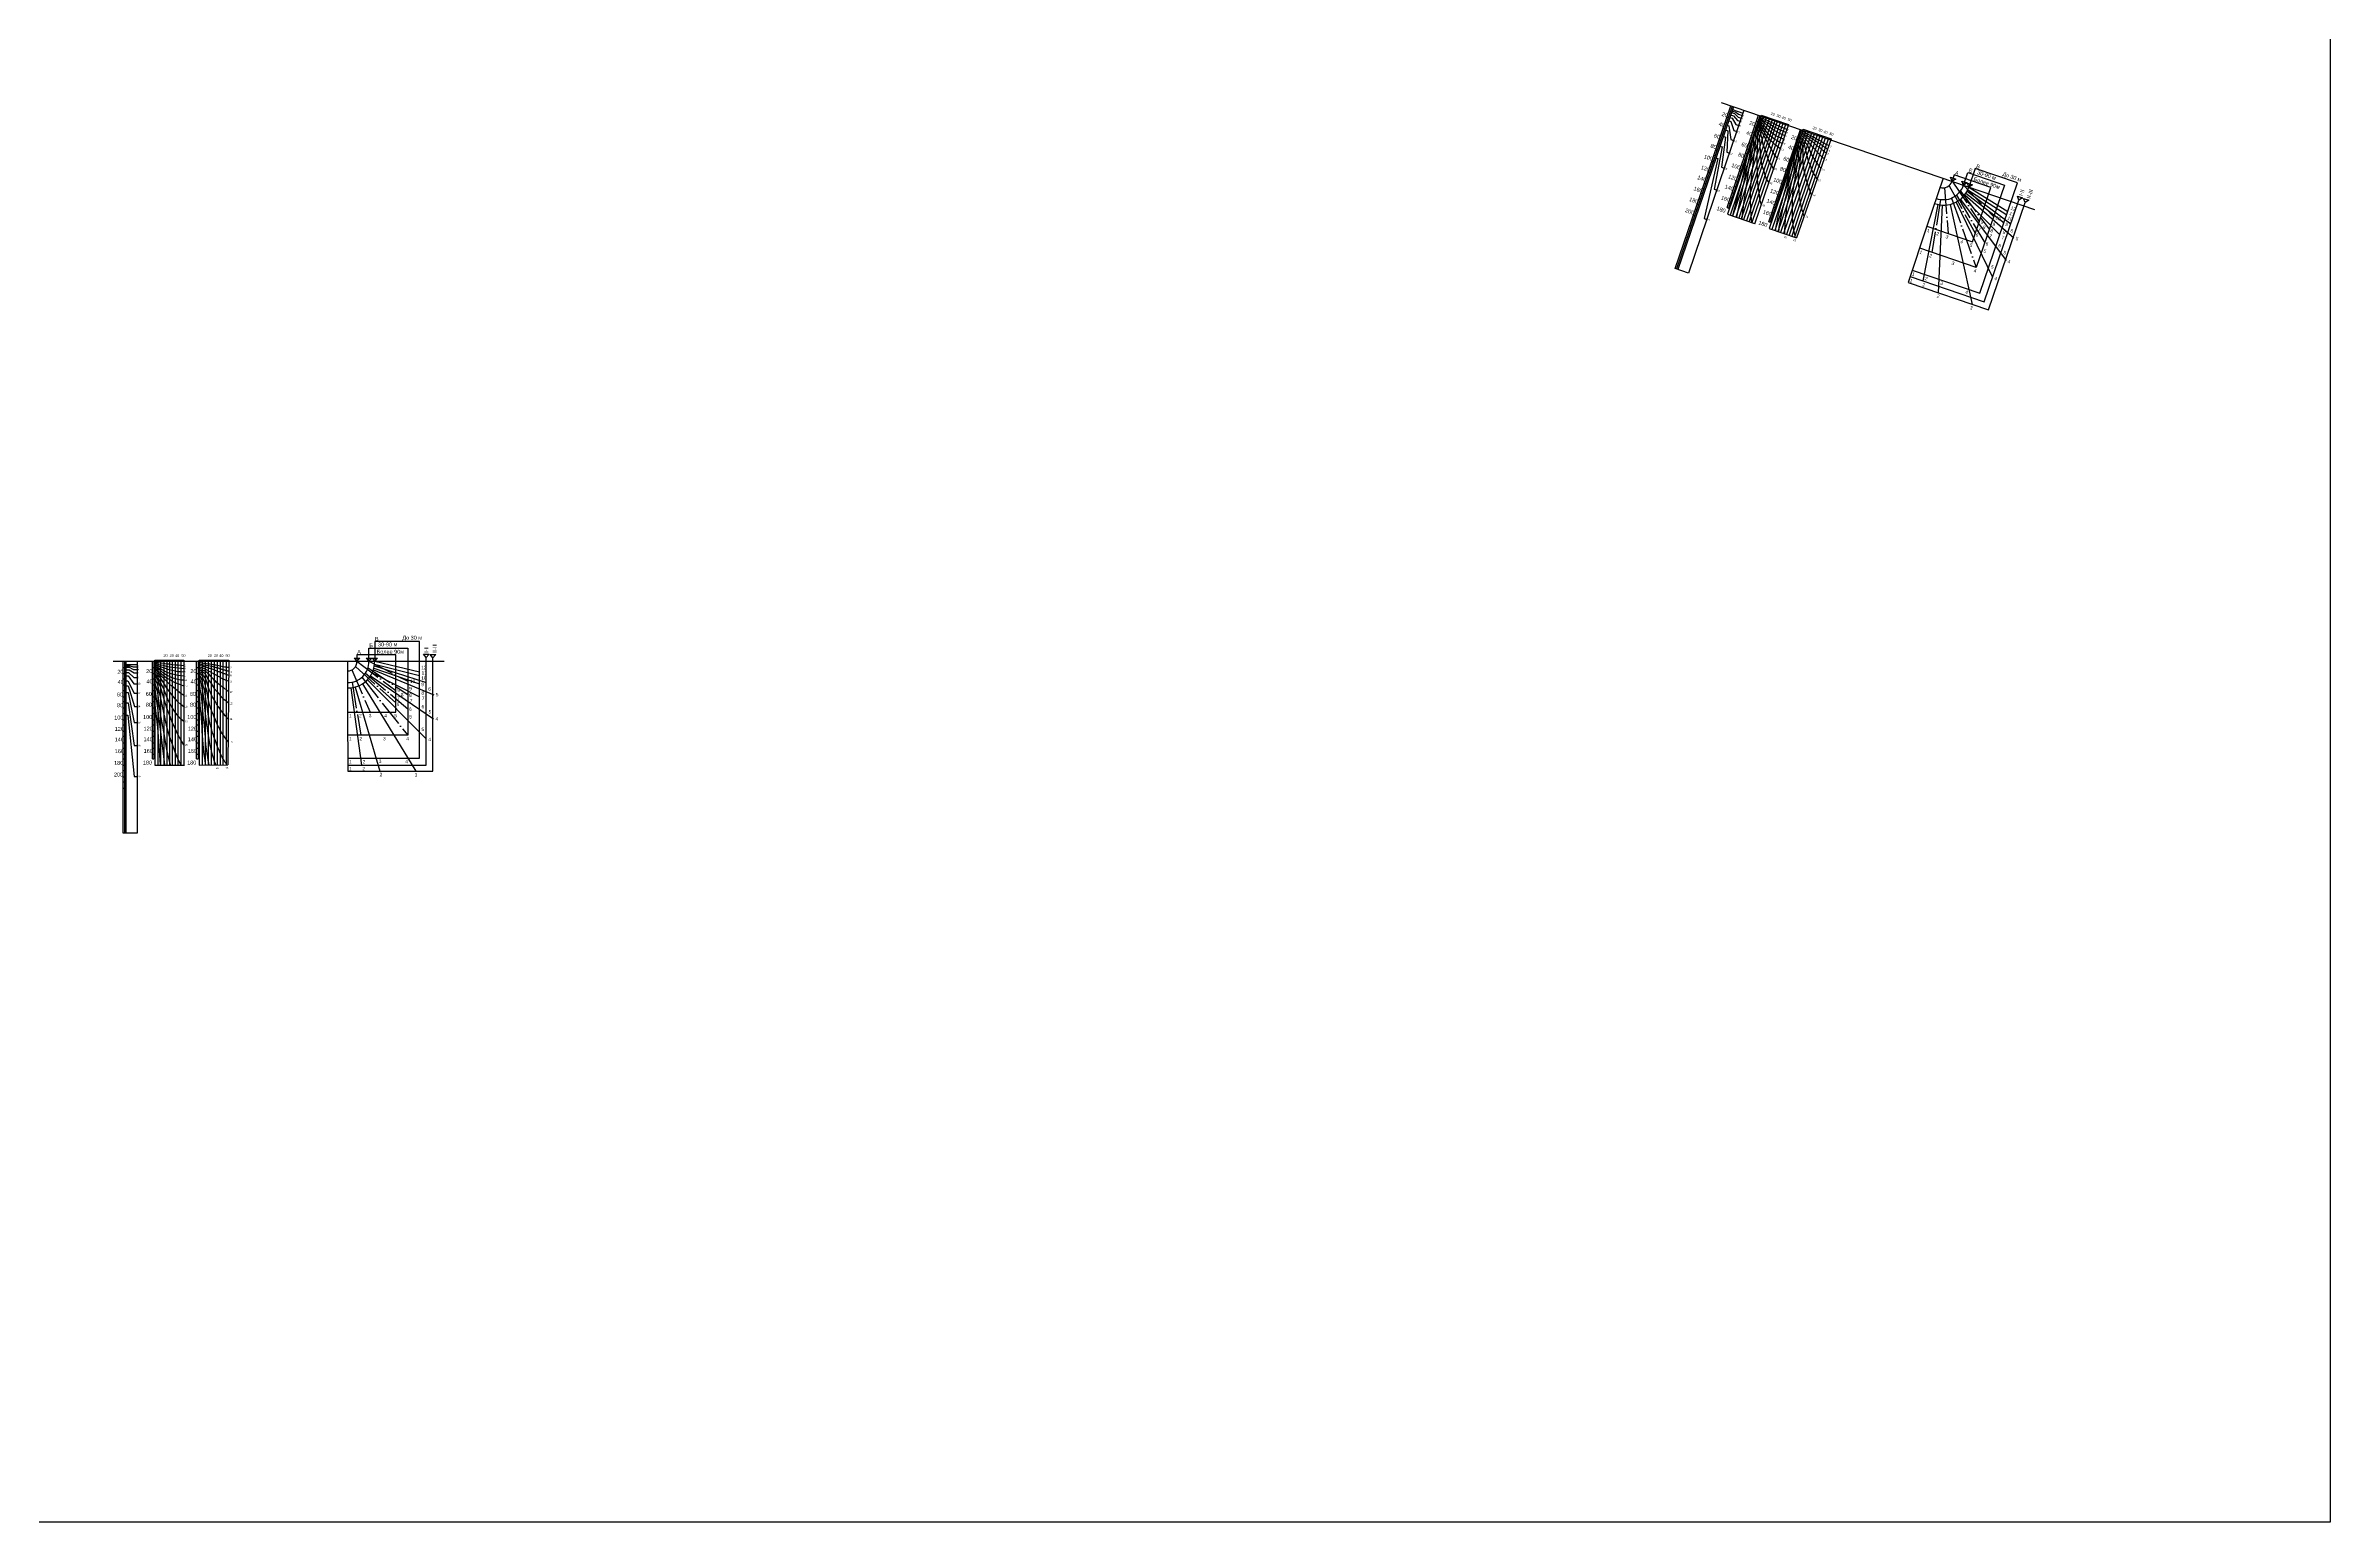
# Model space of a CAD drawing. Header units: millimetres. Extents: x 3866 to 35600, y -8896 to 9491.
# Drawn here: x 12171 to 14267, y 2100 to 3456 of the extents above; entities that cross this region are included whole.
import ezdxf

# ---------------------------------------------------------------- set-up
doc = ezdxf.new("R2010")
doc.units = ezdxf.units.MM
doc.linetypes.add('ACAD_ISO04W100', pattern=[30, 24, -3, 0, -3])
doc.layers.add('шум1', color=243, linetype='Continuous')
doc.styles.get("Standard").update_dxf_attribs({"font": 'arial.ttf'})

msp = doc.modelspace()

# ---------------------------------------------------------------- linework, layer by layer
for points in [[(13718.112, 3399.938), (13667.153, 3250.579), (13665.961, 3250.986), (13716.92, 3400.344)], [(13719.342, 3399.518), (13668.354, 3250.075)], [(13708.196, 3403.321), (13995.772, 3305.204)], [(13718.417, 3396.808), (13728.141, 3393.49)], [(13729.065, 3396.201), (13678.078, 3246.758), (13665.932, 3250.902)], [(13709.978, 3379.998), (13711.17, 3379.591)], [(13711.731, 3385.135), (13712.923, 3384.728)], [(13712.053, 3378.154), (13714.155, 3377.436), (13713.478, 3357.727), (13715.682, 3356.975)], [(13713.332, 3389.83), (13714.525, 3389.423)], [(13713.53, 3382.485), (13715.264, 3381.893), (13717.156, 3369.268), (13719.593, 3368.437)], [(13713.559, 3306.906), (13742.465, 3391.629)], [(13744.616, 3390.895), (13713.874, 3300.792)], [(13743.658, 3391.222), (13714.751, 3306.499)], [(13714.991, 3386.765), (13717.151, 3386.028), (13719.667, 3377.611), (13722.404, 3376.677)], [(13715.121, 3395.073), (13716.314, 3394.667)], [(13715.993, 3389.704), (13718.271, 3388.927), (13721.516, 3383.073), (13724.266, 3382.134)], [(13747.089, 3390.051), (13716.347, 3299.948)], [(13716.787, 3392.03), (13719.548, 3391.088), (13723.15, 3386.96), (13725.624, 3386.115)], [(13717.57, 3394.325), (13717.57, 3394.325), (13720.407, 3393.357), (13723.662, 3390.044), (13726.62, 3389.034)], [(13718.041, 3395.707), (13721.552, 3394.535), (13724.087, 3392.645), (13727.46, 3391.495)], [(13749.426, 3389.254), (13718.683, 3299.151)], [(13752.269, 3388.284), (13721.527, 3298.181)], [(13755.068, 3387.329), (13724.326, 3297.226)], [(13757.27, 3386.578), (13726.528, 3296.474)], [(13759.496, 3385.818), (13728.753, 3295.715)], [(13762.184, 3384.901), (13731.442, 3294.798)], [(13764.61, 3384.073), (13733.868, 3293.97)], [(13736.356, 3293.208), (13735.759, 3299.514), (13735.286, 3306.064), (13735.127, 3314.397), (13735.051, 3321.455), (13735.676, 3330.491), (13737.123, 3343.893), (13738.896, 3358.393), (13740.157, 3369.735), (13739.645, 3376.325)], [(13767.072, 3383.233), (13736.33, 3293.13)], [(13737.276, 3376.419), (13738.468, 3376.013)], [(13744.616, 3390.895), (13744.935, 3391.83), (13769.961, 3383.292), (13738.65, 3291.521)], [(13738.878, 3381.114), (13740.07, 3380.707)], [(13744.922, 3309.902), (13743.746, 3314.866), (13742.954, 3320.602), (13742.236, 3326.434), (13741.439, 3332.896), (13741.397, 3340.057), (13741.2, 3346.683), (13741.344, 3356.264), (13741.836, 3367.008), (13741.605, 3373.979), (13740.577, 3379.057)], [(13740.667, 3386.358), (13741.859, 3385.951)], [(13751.804, 3330.075), (13749.833, 3332.898), (13748.498, 3336.506), (13747.237, 3340.812), (13745.866, 3345.098), (13744.956, 3350.453), (13744.368, 3357.292), (13744.073, 3365.011), (13743.196, 3371.451), (13742.48, 3376.704), (13741.189, 3380.85)], [(13756.173, 3342.879), (13754.302, 3345.747), (13752.301, 3348.814), (13751.057, 3352.442), (13749.679, 3356.46), (13748.195, 3360.79), (13746.811, 3364.826), (13745.918, 3370.041), (13744.641, 3374.908), (13743.341, 3378.835), (13741.825, 3382.714)], [(13759.495, 3352.615), (13757.404, 3355.144), (13755.642, 3358.145), (13753.964, 3361.005), (13752.187, 3363.757), (13750.428, 3367.197), (13748.913, 3370.162), (13747.04, 3373.825), (13745.233, 3377.362), (13744.033, 3380.448), (13742.311, 3384.139)], [(13762.291, 3360.812), (13760.116, 3362.647), (13757.831, 3364.5), (13755.907, 3366.297), (13753.774, 3368.289), (13751.738, 3370.749), (13749.764, 3372.89), (13747.645, 3376.201), (13746.13, 3378.998), (13744.394, 3382.203), (13742.64, 3385.102)], [(13764.004, 3365.832), (13761.475, 3366.912), (13759.241, 3368.4), (13757.065, 3369.686), (13754.794, 3371.386), (13752.601, 3373.284), (13750.6, 3375.508), (13748.518, 3378.097), (13746.62, 3381.155), (13744.745, 3383.482), (13742.981, 3386.103)], [(13765.276, 3369.559), (13762.583, 3370.797), (13760.192, 3371.895), (13758.091, 3373.216), (13755.834, 3374.658), (13753.448, 3376.35), (13751.49, 3378.008), (13749.304, 3380.396), (13747.187, 3382.707), (13745.266, 3384.804), (13743.3, 3387.037)], [(13766.423, 3372.921), (13763.783, 3374.051), (13761.298, 3375.114), (13759.184, 3376.45), (13756.938, 3377.703), (13754.576, 3379.243), (13752.488, 3380.851), (13750.134, 3382.663), (13747.86, 3384.415), (13745.65, 3386.111), (13743.537, 3387.732)], [(13767.416, 3375.832), (13764.743, 3377.058), (13762.12, 3378.238), (13760.111, 3379.294), (13757.821, 3380.446), (13755.305, 3381.711), (13753.276, 3383.055), (13750.86, 3384.677), (13748.306, 3385.976), (13746.213, 3387.295), (13743.967, 3388.992)], [(13768.314, 3378.464), (13765.745, 3379.652), (13763.349, 3380.76), (13761.011, 3381.683), (13758.676, 3382.809), (13756.133, 3384.035), (13753.992, 3385.067), (13751.524, 3386.257), (13749.047, 3387.517), (13746.54, 3388.792), (13744.174, 3389.599)], [(13749.426, 3389.254), (13749.745, 3390.189)], [(13751.944, 3293.809), (13780.851, 3378.532)], [(13783.001, 3377.798), (13752.259, 3287.695)], [(13782.043, 3378.125), (13753.137, 3293.402)], [(13785.519, 3376.939), (13754.777, 3286.836)], [(13755.068, 3387.329), (13755.387, 3388.264)], [(13788.143, 3376.044), (13757.401, 3285.941)], [(13759.496, 3385.818), (13759.815, 3386.754)], [(13764.61, 3384.073), (13764.929, 3385.009)], [(13783.001, 3377.798), (13783.321, 3378.734), (13809.141, 3369.924), (13777.312, 3279.213)], [(13701.413, 3354.894), (13702.605, 3354.487)], [(13706.996, 3363.333), (13708.966, 3362.661), (13701.625, 3323.803), (13704.079, 3322.966)], [(13703.105, 3359.853), (13704.297, 3359.446)], [(13705.049, 3365.552), (13706.241, 3365.145)], [(13706.391, 3369.484), (13707.583, 3369.078)], [(13708.247, 3374.926), (13709.44, 3374.519)], [(13710.062, 3372.32), (13712.072, 3371.634), (13708.336, 3343.928), (13710.929, 3343.044)], [(13718.817, 3299.542), (13727.43, 3332.432), (13732.509, 3355.411)], [(13722.508, 3297.968), (13724.087, 3305.685), (13729.343, 3330.394), (13733.151, 3349.202), (13737.086, 3368.826)], [(13727.499, 3296.244), (13727.704, 3299.923), (13728.946, 3310.768), (13731.399, 3327.117), (13733.815, 3343.5), (13737.703, 3362.542), (13738.434, 3372.776)], [(13730.595, 3356.836), (13731.787, 3356.43)], [(13731.936, 3360.769), (13733.129, 3360.362)], [(13733.793, 3366.21), (13734.985, 3365.803)], [(13735.523, 3371.282), (13736.716, 3370.876)], [(13790.919, 3375.097), (13760.177, 3284.994)], [(13793.453, 3374.232), (13762.711, 3284.129)], [(13796.167, 3373.306), (13765.425, 3283.203)], [(13798.764, 3372.42), (13768.022, 3282.317)], [(13801.299, 3371.555), (13770.557, 3281.452)], [(13803.7, 3370.736), (13772.958, 3280.633)], [(13773.909, 3358.186), (13775.101, 3357.779)], [(13806.343, 3369.834), (13775.601, 3279.731)], [(13775.661, 3363.323), (13776.854, 3362.916)], [(13777.263, 3368.018), (13778.456, 3367.611)], [(13779.052, 3373.261), (13780.245, 3372.854)], [(13784.38, 3365.016), (13785.506, 3359.23), (13786.897, 3355.016), (13788.093, 3349.643), (13789.709, 3345.88), (13791.138, 3341.773), (13792.719, 3338.55), (13794.634, 3335.514), (13796.122, 3332.821)], [(13703.335, 3352.602), (13705.119, 3351.993), (13692.452, 3296.849), (13694.885, 3296.019)], [(13694.741, 3335.34), (13695.934, 3334.934)], [(13696.189, 3339.584), (13697.381, 3339.177)], [(13698.103, 3345.193), (13699.295, 3344.786)], [(13699.584, 3349.535), (13700.777, 3349.128)], [(13723.648, 3336.477), (13724.841, 3336.071)], [(13725.13, 3340.819), (13726.322, 3340.412)], [(13726.958, 3346.178), (13728.151, 3345.772)], [(13728.65, 3351.137), (13729.843, 3350.731)], [(13767.036, 3338.041), (13768.228, 3337.634)], [(13768.98, 3343.74), (13770.172, 3343.333)], [(13770.322, 3347.672), (13771.514, 3347.265)], [(13772.178, 3353.114), (13773.371, 3352.707)], [(13883.534, 3249.467), (13945.673, 3228.266), (13980.238, 3329.574), (13941.322, 3342.851), (13935.494, 3325.77)], [(13930.514, 3327.469), (13934.458, 3339.03), (13968.064, 3327.564), (13942.238, 3251.869), (13890.389, 3269.559)], [(13911.822, 3333.846), (13896.778, 3289.753), (13938.678, 3275.457), (13955.689, 3325.316), (13922.019, 3336.804), (13920.052, 3331.039)], [(13920.052, 3331.039), (13918.714, 3334.69), (13923.518, 3333.051), (13920.052, 3331.039)], [(13688.014, 3315.622), (13689.206, 3315.215)], [(13689.415, 3319.73), (13690.608, 3319.324)], [(13691.17, 3324.872), (13692.362, 3324.465)], [(13692.706, 3329.374), (13693.898, 3328.967)], [(13716.715, 3316.156), (13717.907, 3315.749)], [(13718.251, 3320.658), (13719.443, 3320.251)], [(13720.287, 3326.625), (13721.479, 3326.218)], [(13721.735, 3330.868), (13722.927, 3330.461)], [(13758.672, 3313.528), (13759.864, 3313.121)], [(13760.12, 3317.772), (13761.312, 3317.365)], [(13762.034, 3323.381), (13763.226, 3322.974)], [(13763.515, 3327.722), (13764.707, 3327.316)], [(13765.344, 3333.082), (13766.536, 3332.675)], [(13881.499, 3243.503), (13949.432, 3220.326), (13981.332, 3313.82)], [(13927.668, 3314.46), (13969.671, 3258.388)], [(13930.514, 3327.469), (13929.176, 3331.12), (13933.98, 3329.481), (13930.514, 3327.469)], [(13929.919, 3316.515), (13963.922, 3281.752)], [(13931.76, 3318.66), (13976.747, 3279.028)], [(13932.811, 3320.155), (13967.733, 3292.924)], [(13933.819, 3321.859), (13973.91, 3292.068)], [(13935.494, 3325.77), (13934.157, 3329.421), (13938.961, 3327.782), (13935.494, 3325.77)], [(13934.527, 3323.289), (13970.197, 3300.144)], [(13935.494, 3325.77), (13971.25, 3303.231)], [(13981.332, 3313.82), (13979.994, 3317.472), (13984.798, 3315.833), (13981.332, 3313.82)], [(13987.072, 3311.556), (13985.735, 3315.207), (13990.539, 3313.568), (13987.072, 3311.556)], [(13681.216, 3295.698), (13682.408, 3295.291)], [(13682.641, 3299.876), (13683.834, 3299.469)], [(13684.58, 3305.557), (13685.772, 3305.15)], [(13686.087, 3309.976), (13687.28, 3309.57)], [(13713.559, 3306.906), (13714.751, 3306.499)], [(13713.874, 3300.792), (13738.9, 3292.253)], [(13714.961, 3311.015), (13716.153, 3310.608)], [(13751.944, 3293.809), (13753.137, 3293.402)], [(13753.346, 3297.918), (13754.539, 3297.511)], [(13755.1, 3303.06), (13756.293, 3302.653)], [(13756.636, 3307.561), (13757.829, 3307.155)], [(13896.778, 3289.753), (13879.653, 3238.091), (13953.42, 3212.923), (13987.072, 3311.556)], [(13906.918, 3309.804), (13893.122, 3239.538)], [(13910.982, 3309.19), (13907.204, 3228.691)], [(13918.353, 3309.848), (13938.625, 3217.971)], [(13923.743, 3311.892), (13957.212, 3243.127)], [(13679.338, 3290.193), (13680.53, 3289.786)], [(13752.259, 3287.695), (13777.312, 3279.213)], [(13890.389, 3269.559), (13890.114, 3269.651)], [(12447.526, 2890.326), (12447.526, 2843.737), (12491.798, 2843.737), (12491.798, 2896.418), (12456.221, 2896.418), (12456.221, 2890.326)], [(12447.526, 2843.737), (12448, 2789.313), (12525.943, 2789.313), (12525.943, 2893.528)], [(12448, 2801.332), (12513.656, 2801.332), (12513.656, 2908.375), (12472.538, 2908.375), (12472.538, 2890.326)], [(12467.275, 2890.326), (12467.275, 2902.541), (12502.784, 2902.541), (12502.784, 2822.562), (12448, 2822.562)], [(12448, 2795.031), (12519.778, 2795.031), (12519.778, 2893.818)], [(12456.221, 2890.326), (12453.776, 2893.35), (12458.852, 2893.35), (12456.221, 2890.326)], [(12467.275, 2890.326), (12464.831, 2893.35), (12469.907, 2893.35), (12467.275, 2890.326)], [(12472.538, 2890.326), (12470.093, 2893.35), (12475.169, 2893.35), (12472.538, 2890.326)], [(12519.778, 2893.818), (12517.334, 2896.842), (12522.41, 2896.842), (12519.778, 2893.818)], [(12525.943, 2893.528), (12523.498, 2896.552), (12528.574, 2896.552), (12525.943, 2893.528)], [(12232.374, 2890.326), (12536.228, 2890.326)], [(12242.851, 2890.326), (12242.851, 2732.513), (12241.592, 2732.513), (12241.592, 2890.326)], [(12254.425, 2890.326), (12254.425, 2732.424), (12241.592, 2732.424)], [(12241.592, 2884.757), (12242.851, 2884.757)], [(12241.592, 2879.216), (12242.851, 2879.216)], [(12241.592, 2874.256), (12242.851, 2874.256)], [(12244.151, 2890.326), (12244.151, 2732.424)], [(12244.151, 2887.462), (12254.425, 2887.462)], [(12244.151, 2886.299), (12247.852, 2886.323), (12250.861, 2885.354), (12254.425, 2885.354)], [(12244.151, 2884.839), (12244.151, 2884.839), (12247.149, 2884.839), (12251.299, 2882.754), (12254.425, 2882.754)], [(12244.151, 2882.414), (12247.068, 2882.414), (12251.81, 2879.67), (12254.425, 2879.67)], [(12244.151, 2879.957), (12246.558, 2879.957), (12251.519, 2875.464), (12254.425, 2875.464)], [(12244.151, 2876.851), (12246.434, 2876.851), (12251.533, 2869.697), (12254.425, 2869.697)], [(12244.151, 2872.328), (12245.982, 2872.328), (12251.85, 2860.991), (12254.425, 2860.991)], [(12268.583, 2800.808), (12268.583, 2890.326)], [(12268.583, 2884.757), (12269.843, 2884.757)], [(12268.583, 2879.216), (12269.843, 2879.216)], [(12268.583, 2874.256), (12269.843, 2874.256)], [(12269.843, 2890.326), (12269.843, 2800.808)], [(12270.855, 2890.326), (12270.855, 2891.315), (12297.298, 2891.315), (12297.298, 2794.349)], [(12270.855, 2890.326), (12270.855, 2795.123)], [(12297.298, 2886.213), (12294.483, 2886.508), (12291.858, 2886.783), (12289.346, 2886.902), (12286.773, 2887.213), (12283.971, 2887.552), (12281.611, 2887.838), (12278.891, 2888.167), (12276.14, 2888.56), (12273.355, 2888.957), (12270.855, 2888.957)], [(12297.298, 2883.433), (12294.373, 2883.729), (12291.509, 2883.999), (12289.267, 2884.35), (12286.727, 2884.701), (12283.938, 2885.086), (12281.583, 2885.702), (12278.773, 2886.458), (12275.936, 2886.863), (12273.529, 2887.434), (12270.855, 2888.316)], [(12297.298, 2880.357), (12294.435, 2880.574), (12291.74, 2880.778), (12289.307, 2881.36), (12286.777, 2881.82), (12284.044, 2882.514), (12281.549, 2883.362), (12278.736, 2884.317), (12276.018, 2885.241), (12273.379, 2886.132), (12270.855, 2886.985)], [(12297.298, 2876.805), (12294.35, 2877.106), (12291.732, 2877.374), (12289.317, 2877.946), (12286.716, 2878.582), (12283.911, 2879.412), (12281.523, 2880.349), (12278.683, 2881.903), (12275.932, 2883.407), (12273.438, 2884.772), (12270.855, 2886.25)], [(12297.298, 2872.866), (12294.555, 2873.072), (12291.961, 2873.759), (12289.486, 2874.274), (12286.788, 2875.149), (12284.099, 2876.237), (12281.487, 2877.696), (12278.681, 2879.473), (12275.897, 2881.756), (12273.371, 2883.351), (12270.855, 2885.263)], [(12297.298, 2867.562), (12294.647, 2868.596), (12291.886, 2869.613), (12289.484, 2870.692), (12286.822, 2871.889), (12284.101, 2873.56), (12281.542, 2874.948), (12278.468, 2877.397), (12276.13, 2879.556), (12273.452, 2882.029), (12270.855, 2884.206)], [(12297.298, 2858.901), (12294.503, 2860.619), (12291.866, 2862.892), (12289.355, 2865.057), (12286.784, 2867.086), (12284.009, 2869.775), (12281.617, 2872.091), (12278.662, 2874.953), (12275.809, 2877.717), (12273.677, 2880.251), (12270.855, 2883.188)], [(12297.298, 2848.614), (12294.601, 2850.724), (12291.717, 2852.981), (12289.368, 2856.013), (12286.767, 2859.371), (12283.964, 2862.99), (12281.351, 2866.363), (12278.822, 2871.01), (12276.041, 2875.204), (12273.543, 2878.5), (12270.855, 2881.682)], [(12297.298, 2835.085), (12294.521, 2837.121), (12292.092, 2840.104), (12289.508, 2843.773), (12286.827, 2847.387), (12284.236, 2852.16), (12281.472, 2858.443), (12278.7, 2865.654), (12275.79, 2871.466), (12273.416, 2876.206), (12270.855, 2879.713)], [(12297.298, 2813.771), (12294.582, 2818.089), (12291.981, 2823.263), (12289.418, 2828.549), (12286.577, 2834.409), (12284.225, 2841.172), (12281.899, 2847.38), (12278.941, 2856.494), (12275.937, 2866.821), (12273.468, 2873.344), (12270.855, 2877.818)], [(12294.582, 2795.205), (12291.981, 2800.981), (12289.418, 2807.027), (12286.577, 2814.862), (12284.225, 2821.517), (12281.899, 2830.271), (12278.941, 2843.423), (12275.937, 2857.718), (12273.468, 2868.86), (12270.855, 2874.931)], [(12273.468, 2890.326), (12273.468, 2795.123)], [(12275.937, 2890.326), (12275.937, 2891.315)], [(12275.937, 2890.326), (12275.937, 2795.123)], [(12278.941, 2890.326), (12278.941, 2795.123)], [(12281.899, 2890.326), (12281.899, 2891.315)], [(12281.899, 2890.326), (12281.899, 2795.123)], [(12284.225, 2890.326), (12284.225, 2795.123)], [(12286.577, 2890.326), (12286.577, 2891.315)], [(12286.577, 2890.326), (12286.577, 2795.123)], [(12289.418, 2890.326), (12289.418, 2795.123)], [(12291.981, 2890.326), (12291.981, 2891.315)], [(12291.981, 2890.326), (12291.981, 2795.123)], [(12294.582, 2890.326), (12294.582, 2795.123)], [(12309.141, 2800.808), (12309.141, 2890.326)], [(12309.141, 2884.757), (12310.401, 2884.757)], [(12309.141, 2879.216), (12310.401, 2879.216)], [(12309.141, 2874.256), (12310.401, 2874.256)], [(12310.401, 2890.326), (12310.401, 2800.808)], [(12311.414, 2890.326), (12311.414, 2891.315), (12338.695, 2891.315), (12337.863, 2795.186)], [(12311.414, 2890.326), (12311.414, 2795.123)], [(12314.073, 2890.326), (12314.073, 2795.123)], [(12316.846, 2890.326), (12316.846, 2795.123)], [(12316.846, 2878.674), (12319.78, 2873.561), (12322.457, 2870.022), (12325.324, 2865.323), (12328.068, 2862.284), (12330.747, 2858.859), (12333.284, 2856.319), (12336.077, 2854.063), (12338.355, 2851.996)], [(12319.78, 2890.326), (12319.78, 2795.123)], [(12322.457, 2890.326), (12322.457, 2795.123)], [(12325.324, 2890.326), (12325.324, 2795.123)], [(12328.068, 2890.326), (12328.068, 2795.123)], [(12330.747, 2890.326), (12330.747, 2795.123)], [(12333.284, 2890.326), (12333.284, 2795.123)], [(12336.077, 2890.326), (12336.077, 2795.123)], [(12465.897, 2873.397), (12519.778, 2819.123)], [(12468.783, 2877.095), (12526.642, 2837.589)], [(12470.25, 2879.766), (12513.656, 2857.846)], [(12471.3, 2882.392), (12526.674, 2859.41)], [(12471.812, 2884.145), (12513.656, 2869.65)], [(12472.215, 2886.084), (12519.778, 2870.834)], [(12472.424, 2887.666), (12513.656, 2877.279)], [(12472.538, 2890.326), (12513.656, 2880.54)], [(12241.592, 2868.828), (12242.851, 2868.828)], [(12241.592, 2863.469), (12242.851, 2863.469)], [(12241.592, 2857.719), (12242.851, 2857.719)], [(12241.592, 2853.565), (12242.851, 2853.565)], [(12244.151, 2867.752), (12246.373, 2867.752), (12252.096, 2848.88), (12254.425, 2848.88)], [(12244.151, 2861.588), (12246.275, 2861.588), (12251.685, 2834.16), (12254.425, 2834.16)], [(12244.151, 2852.093), (12246.232, 2852.093), (12251.832, 2812.946), (12254.425, 2812.946)], [(12268.583, 2868.828), (12269.843, 2868.828)], [(12268.583, 2863.469), (12269.843, 2863.469)], [(12268.583, 2857.719), (12269.843, 2857.719)], [(12268.583, 2853.565), (12269.843, 2853.565)], [(12285.219, 2795.218), (12284.225, 2798.767), (12281.899, 2809.432), (12278.941, 2825.697), (12275.937, 2841.983), (12273.468, 2861.26), (12270.855, 2871.182)], [(12279.939, 2795.239), (12278.941, 2803.052), (12275.937, 2828.135), (12273.468, 2847.165), (12270.855, 2867.009)], [(12275.937, 2795.536), (12273.468, 2829.445), (12270.855, 2852.833)], [(12309.141, 2868.828), (12310.401, 2868.828)], [(12309.141, 2863.469), (12310.401, 2863.469)], [(12309.141, 2857.719), (12310.401, 2857.719)], [(12309.141, 2853.565), (12310.401, 2853.565)], [(12450.648, 2865.988), (12460.281, 2795.031)], [(12454.693, 2866.719), (12477.11, 2789.313)], [(12461.456, 2869.722), (12510.311, 2789.313)], [(12241.592, 2847.543), (12242.851, 2847.543)], [(12241.592, 2842.303), (12242.851, 2842.303)], [(12241.592, 2836.641), (12242.851, 2836.641)], [(12241.592, 2832.053), (12242.851, 2832.053)], [(12244.151, 2840.755), (12246.036, 2840.755), (12251.854, 2784.474), (12254.425, 2784.474)], [(12268.583, 2847.543), (12269.843, 2847.543)], [(12268.583, 2842.303), (12269.843, 2842.303)], [(12268.583, 2836.641), (12269.843, 2836.641)], [(12268.583, 2832.053), (12269.843, 2832.053)], [(12309.141, 2847.543), (12310.401, 2847.543)], [(12309.141, 2842.303), (12310.401, 2842.303)], [(12309.141, 2836.641), (12310.401, 2836.641)], [(12309.141, 2832.053), (12310.401, 2832.053)], [(12241.592, 2826.126), (12242.851, 2826.126)], [(12241.592, 2821.643), (12242.851, 2821.643)], [(12241.592, 2815.338), (12242.851, 2815.338)], [(12241.592, 2810.582), (12242.851, 2810.582)], [(12268.583, 2826.126), (12269.843, 2826.126)], [(12268.583, 2821.643), (12269.843, 2821.643)], [(12268.583, 2815.338), (12269.843, 2815.338)], [(12268.583, 2810.582), (12269.843, 2810.582)], [(12309.141, 2826.126), (12310.401, 2826.126)], [(12309.141, 2821.643), (12310.401, 2821.643)], [(12309.141, 2815.338), (12310.401, 2815.338)], [(12309.141, 2810.582), (12310.401, 2810.582)], [(12448, 2822.562), (12447.71, 2822.56)], [(12241.592, 2805.149), (12242.851, 2805.149)], [(12241.592, 2800.808), (12242.851, 2800.808)], [(12241.592, 2794.843), (12242.851, 2794.843)], [(12241.592, 2790.173), (12242.851, 2790.173)], [(12268.583, 2805.149), (12269.843, 2805.149)], [(12268.583, 2800.808), (12269.843, 2800.808)], [(12270.855, 2795.123), (12297.298, 2795.123)], [(12309.141, 2805.149), (12310.401, 2805.149)], [(12309.141, 2800.808), (12310.401, 2800.808)], [(12311.414, 2795.123), (12337.863, 2795.186)], [(12241.592, 2784.171), (12242.851, 2784.171)], [(12241.592, 2779.757), (12242.851, 2779.757)], [(12241.592, 2773.94), (12242.851, 2773.94)]]:
    msp.add_lwpolyline(points)
at = {"linetype": 'ACAD_ISO04W100'}
for points in [[(13909.602, 3314.312), (13901.507, 3265.766)], [(13913.06, 3325.054), (13916.481, 3283.031)], [(13917.286, 3326.886), (13941.398, 3283.429)], [(13919.671, 3315.639), (13942.238, 3251.869)], [(13920.052, 3331.039), (13945.075, 3294.205)], [(13924.103, 3318.251), (13950.019, 3274.673)], [(13927.765, 3322.055), (13954.242, 3287.052)], [(13930.514, 3327.469), (13958.194, 3298.635)], [(12451.537, 2882.405), (12468.344, 2843.737)], [(12454.944, 2885.503), (12491.798, 2852.16)], [(12456.221, 2890.326), (12491.798, 2863.546)], [(12460.834, 2875.629), (12502.784, 2822.562)], [(12464.185, 2879.531), (12502.784, 2846.657)], [(12466.422, 2884.315), (12502.784, 2859.736)], [(12467.275, 2890.326), (12502.784, 2871.975)], [(12451.733, 2871.122), (12459.747, 2822.562)]]:
    msp.add_lwpolyline(points, dxfattribs=at)
for centre, radius, start, end in [((13912.546, 3333.287), 24.148, 249.105997, 341.863207), ((13912.215, 3333.356), 19.222, 249.581121, 342.16579), ((13911.93, 3333.451), 8.473, 249.607787, 343.457025), ((12447.756, 2889.987), 8.473, 268.446733, 2.295971), ((12448.056, 2889.989), 19.222, 268.420067, 1.004736), ((12448.392, 2890.03), 24.148, 267.944943, 0.702152)]:
    msp.add_arc(centre, radius, start, end)
for points in [[(13782.675, 3376.842), (13785.094, 3375.694), (13787.554, 3374.318), (13790.199, 3372.986), (13792.654, 3371.89), (13795.151, 3370.329), (13797.617, 3369.059), (13799.982, 3367.694), (13802.186, 3366.298), (13804.67, 3364.93), (13807.024, 3363.892)], [(13776.016, 3280.947), (13774.832, 3286.124), (13774.101, 3291.837), (13773.687, 3298.921), (13773.525, 3306.943), (13773.748, 3316.478), (13775.245, 3329.156), (13778.476, 3347.711), (13779.871, 3360.388)], [(13784.232, 3298.934), (13783.303, 3302.305), (13781.938, 3306.952), (13780.924, 3311.837), (13780.11, 3317.746), (13779.602, 3324.755), (13779.148, 3332.305), (13779.856, 3342.67), (13781.389, 3356.249), (13781.338, 3364.687)], [(13779.871, 3360.388), (13779.363, 3367.136)], [(13781.338, 3364.687), (13779.769, 3368.325)], [(13782.015, 3366.672), (13780.054, 3369.158)], [(13784.38, 3365.016), (13782.531, 3368.182), (13780.431, 3370.265)], [(13785.143, 3367.25), (13783.046, 3369.693), (13780.932, 3371.732)], [(13781.404, 3373.116), (13783.685, 3371.567), (13785.892, 3369.448), (13788.166, 3367.026), (13790.186, 3364.656), (13792.365, 3362.162), (13794.501, 3359.927), (13796.529, 3357.572), (13798.523, 3355.561), (13800.738, 3353.404), (13802.813, 3351.889)], [(13781.844, 3374.405), (13784.175, 3373.001), (13786.566, 3371.423), (13789.003, 3369.481), (13791.251, 3367.777), (13793.678, 3366.011), (13795.855, 3363.896), (13798.145, 3362.309), (13800.226, 3360.554), (13802.508, 3358.592), (13804.621, 3357.043)], [(13791.094, 3318.492), (13789.935, 3321.743), (13788.458, 3326.061), (13787.063, 3329.829), (13785.847, 3334.561), (13784.675, 3339.625), (13783.711, 3345.679), (13783.373, 3352.979), (13783.218, 3361.61), (13782.015, 3366.672)], [(13782.207, 3375.47), (13784.565, 3374.144), (13787.037, 3372.801), (13789.673, 3371.445), (13792.028, 3370.055), (13794.483, 3368.37), (13796.847, 3366.803), (13799.137, 3365.218), (13801.27, 3363.613), (13803.687, 3362.05), (13805.784, 3360.357)], [(13799.593, 3342.712), (13797.951, 3345.236), (13795.962, 3348.055), (13794.204, 3350.76), (13792.323, 3353.543), (13790.599, 3356.987), (13788.861, 3360.773), (13787.233, 3364.292), (13785.143, 3367.25)], [(12311.414, 2889.316), (12314.073, 2889.011), (12316.846, 2888.502), (12319.78, 2888.096), (12322.457, 2887.852), (12325.324, 2887.181), (12328.068, 2886.775), (12330.747, 2886.246), (12333.284, 2885.636), (12336.077, 2885.145), (12338.64, 2884.922)], [(12311.414, 2887.867), (12314.073, 2887.373), (12316.846, 2886.9), (12319.78, 2886.468), (12322.457, 2885.913), (12325.324, 2885.111), (12328.068, 2884.391), (12330.747, 2883.63), (12333.284, 2882.8), (12336.077, 2882.101), (12338.608, 2881.176)], [(12311.414, 2886.741), (12314.073, 2886.164), (12316.846, 2885.443), (12319.78, 2884.392), (12322.457, 2883.506), (12325.324, 2882.617), (12328.068, 2881.319), (12330.747, 2880.557), (12333.284, 2879.567), (12336.077, 2878.447), (12338.577, 2877.664)], [(12311.414, 2885.378), (12314.073, 2884.649), (12316.846, 2883.357), (12319.78, 2881.799), (12322.457, 2880.208), (12325.324, 2878.551), (12328.068, 2877.126), (12330.747, 2875.551), (12333.284, 2874.292), (12336.077, 2872.966), (12338.53, 2872.202)], [(12316.846, 2881.035), (12314.073, 2882.67), (12311.414, 2883.917)], [(12316.846, 2878.674), (12314.073, 2881.073), (12311.414, 2882.367)], [(12314.073, 2879.477), (12311.414, 2881.197)], [(12314.073, 2877.381), (12311.414, 2880.317)], [(12314.073, 2872.837), (12311.414, 2879.06)], [(12338.224, 2836.81), (12336.077, 2839.513), (12333.284, 2843.122), (12330.747, 2846.238), (12328.068, 2850.323), (12325.324, 2854.738), (12322.457, 2860.156), (12319.78, 2866.956), (12316.846, 2875.075), (12314.073, 2879.477)], [(12338.044, 2816.084), (12336.077, 2818.975), (12333.284, 2822.932), (12330.747, 2827.228), (12328.068, 2832.557), (12325.324, 2839.026), (12322.457, 2846.026), (12319.78, 2856.064), (12316.846, 2869.41), (12314.073, 2877.381)], [(12336.077, 2796.407), (12333.284, 2800.925), (12330.747, 2806.096), (12328.068, 2812.666), (12325.324, 2820.207), (12322.457, 2829.303), (12319.78, 2841.785), (12316.846, 2860.389), (12314.073, 2872.837)], [(12338.446, 2862.477), (12336.077, 2864.335), (12333.284, 2866.361), (12330.747, 2868.354), (12328.068, 2870.38), (12325.324, 2873.083), (12322.457, 2876.105), (12319.78, 2878.909), (12316.846, 2881.035)]]:
    msp.add_spline(points, degree=3)
for points, knots in [([(13760.98, 3284.743), (13761.158, 3286.16), (13762.362, 3295.656), (13766.956, 3314.501), (13772.983, 3338.346), (13776.054, 3354.524), (13777.301, 3361.09)], [1.70246626, 1.70246626, 1.70246626, 1.70246626, 19.55908463, 121.32739885, 243.59125054, 327.10459725, 327.10459725, 327.10459725, 327.10459725]), ([(13766.742, 3282.792), (13766.728, 3284.201), (13766.682, 3289.148), (13767.226, 3299.034), (13769.815, 3314.424), (13773.27, 3333.256), (13777.784, 3350.551), (13778.365, 3361.221), (13778.558, 3364.776)], [0.91639213, 0.91639213, 0.91639213, 0.91639213, 18.535877, 62.74521683, 124.45221029, 213.37301325, 302.31982955, 346.74077056, 346.74077056, 346.74077056, 346.74077056]), ([(13758.027, 3285.743), (13758.252, 3287.099), (13760.16, 3298.585), (13766.401, 3320.53), (13771.548, 3341.281), (13774.224, 3352.071)], [0.36926939, 0.36926939, 0.36926939, 0.36926939, 17.55401224, 145.89762438, 284.90902052, 284.90902052, 284.90902052, 284.90902052]), ([(12326.704, 2795.159), (12326.235, 2796.488), (12324.594, 2801.155), (12321.917, 2810.687), (12319.398, 2826.089), (12316.587, 2845.027), (12315.274, 2862.853), (12312.378, 2873.14), (12311.414, 2876.566)], [0.91639213, 0.91639213, 0.91639213, 0.91639213, 18.535877, 62.74521683, 124.45221029, 213.37301325, 302.31982955, 346.74077056, 346.74077056, 346.74077056, 346.74077056]), ([(12320.621, 2795.145), (12320.331, 2796.544), (12318.404, 2805.919), (12316.667, 2825.239), (12314.671, 2849.753), (12312.354, 2866.056), (12311.414, 2872.672)], [1.70246626, 1.70246626, 1.70246626, 1.70246626, 19.55908463, 121.32739885, 243.59125054, 327.10459725, 327.10459725, 327.10459725, 327.10459725]), ([(12317.502, 2795.137), (12317.277, 2796.494), (12315.375, 2807.981), (12314.195, 2830.765), (12312.365, 2852.067), (12311.414, 2863.143)], [0.36926939, 0.36926939, 0.36926939, 0.36926939, 17.55401224, 145.89762438, 284.90902052, 284.90902052, 284.90902052, 284.90902052])]:
    msp.add_open_spline(points, degree=3, knots=knots)
at = {"layer": 'шум1'}
msp.add_lwpolyline([(10853.65, 4440.229), (14267.172, 4440.229), (14267.172, 2099.83), (10853.65, 2099.83)], close=True, dxfattribs=at)

# ---------------------------------------------------------------- texts
at = {"attachment_point": 1}
for s, width, insert, char_height, rotation in [('40', 7, (13706.621, 3385.616), 3.6, 341.161054), ('20', 7, (13709.462, 3394.663), 3.6, 341.161054), ('10', 7, (13723.105, 3377.382), 1.68, 341.161054), ('8', 7, (13724.967, 3382.839), 1.68, 341.161054), ('6', 7, (13726.326, 3386.82), 1.68, 341.161054), ('4', 7, (13727.322, 3389.739), 1.68, 341.161054), ('2', 7, (13728.161, 3392.2), 1.68, 341.161054), ('40', 7, (13731.854, 3377.606), 3.6, 341.161054), ('20', 7, (13734.694, 3386.652), 3.6, 341.161054), ('20', 7, (13754.2, 3394.497), 2.4, 341.161054), ('30', 7, (13759.525, 3392.68), 2.4, 341.161054), ('40', 7, (13764.235, 3390.951), 2.4, 341.161054), ('4', 7, (13768.176, 3376.709), 1.68, 341.161054), ('2', 7, (13769.015, 3379.169), 1.68, 341.161054), ('50', 7, (13769.659, 3389.223), 2.4, 341.161054), ('20', 7, (13792.585, 3381.401), 2.4, 341.161054), ('30', 7, (13797.91, 3379.584), 2.4, 341.161054), ('40', 7, (13802.621, 3377.855), 2.4, 341.161054), ('50', 7, (13808.044, 3376.126), 2.4, 341.161054), ('100', 7, (13693.147, 3355.733), 3.6, 341.161054), ('80', 7, (13699.189, 3365.629), 3.6, 341.161054), ('60', 7, (13702.326, 3375.004), 3.6, 341.161054), ('14', 7, (13716.383, 3357.68), 1.68, 341.161054), ('12', 7, (13720.294, 3369.142), 1.68, 341.161054), ('80', 7, (13724.422, 3357.618), 3.6, 341.161054), ('60', 7, (13727.559, 3366.993), 3.6, 341.161054), ('12', 7, (13763.506, 3361.189), 1.68, 341.161054), ('10', 7, (13764.747, 3366.69), 1.68, 341.161054), ('8', 7, (13765.822, 3369.809), 1.68, 341.161054), ('6', 7, (13767.18, 3373.79), 1.68, 341.161054), ('40', 7, (13770.24, 3364.509), 3.6, 341.161054), ('20', 7, (13773.08, 3373.555), 3.6, 341.161054), ('6', 7, (13806.145, 3357.196), 1.68, 341.161054), ('4', 7, (13807.155, 3360.151), 1.68, 341.161054), ('2', 7, (13808.446, 3363.933), 1.68, 341.161054), ('140', 7, (13687.092, 3336.56), 3.6, 341.161054), ('120', 7, (13690.239, 3345.757), 3.6, 341.161054), ('16', 7, (13711.63, 3343.749), 1.68, 341.161054), ('120', 7, (13715.383, 3337.429), 3.6, 341.161054), ('100', 7, (13718.379, 3347.723), 3.6, 341.161054), ('100', 7, (13756.765, 3334.626), 3.6, 341.161054), ('16', 7, (13757.127, 3343.439), 1.68, 341.161054), ('14', 7, (13759.714, 3353.258), 1.68, 341.161054), ('80', 7, (13762.807, 3344.521), 3.6, 341.161054), ('60', 7, (13765.944, 3353.897), 3.6, 341.161054), ('10', 7, (13800.805, 3342.889), 1.68, 341.161054), ('8', 7, (13804.314, 3351.61), 1.68, 341.161054), ('А', 7, (13923.66, 3340.856), 3.6, 341.161054), ('Б', 15, (13936.099, 3343.082), 3.6, 341.161054), ('Более 90м', 115.12181, (13940.63, 3335.181), 3.6, 341.161054), ('В', 7, (13942.963, 3346.904), 3.6, 341.161054), ('30-90 м', 115.12181, (13943.989, 3341.15), 3.6, 341.161054), ('До 30 м', 115.12181, (13967.127, 3339.732), 3.6, 341.161054), ('180', 7, (13679.608, 3316.456), 3.6, 341.161054), ('160', 7, (13683.682, 3326.393), 3.6, 341.161054), ('18', 7, (13704.78, 3323.671), 1.68, 341.161054), ('160', 7, (13708.825, 3318.065), 3.6, 341.161054), ('140', 7, (13712.235, 3328.232), 3.6, 341.161054), ('140', 7, (13750.621, 3315.136), 3.6, 341.161054), ('18', 7, (13752.851, 3330.535), 1.68, 341.161054), ('120', 7, (13753.768, 3324.332), 3.6, 341.161054), ('14', 7, (13792.51, 3319.439), 1.68, 341.161054), ('12', 7, (13797.282, 3333.067), 1.68, 341.161054), ('I-II', 44.82479, (13981.224, 3318.394), 3.6, 71.161054), ('II-III', 44.82479, (13988.469, 3315.922), 3.6, 71.161054), ('200', 7, (13675.969, 3306.336), 3.6, 341.161054), ('20', 7, (13695.586, 3296.724), 1.68, 341.161054), ('180', 7, (13704.752, 3308.128), 3.6, 341.161054), ('180', 7, (13743.137, 3295.031), 3.6, 341.161054), ('20', 7, (13746.247, 3310.07), 1.68, 341.161054), ('160', 7, (13747.211, 3304.969), 3.6, 341.161054), ('16', 7, (13785.806, 3299.615), 1.68, 341.161054), ('9', 7, (13947.003, 3295.334), 3.12, 341.161054), ('9', 7, (13957.826, 3293.289), 3.12, 341.161054), ('10', 7, (13960.667, 3299.388), 3.12, 341.161054), ('9', 7, (13969.544, 3293.317), 3.12, 341.161054), ('10', 7, (13971.485, 3298.867), 3.12, 341.161054), ('11', 7, (13973.292, 3303.301), 3.12, 341.161054), ('12', 7, (13974.517, 3308.082), 3.12, 341.161054), ('20', 7, (13766.137, 3280.829), 1.68, 341.161054), ('18', 7, (13774.554, 3278.2), 1.68, 341.161054), ('1', 7, (13897.659, 3287.686), 3.12, 341.161054), ('2', 7, (13906.334, 3284.726), 3.12, 341.161054), ('3', 7, (13914.812, 3281.834), 3.12, 341.161054), ('4', 7, (13928.262, 3277.245), 3.12, 341.161054), ('5', 7, (13937.009, 3274.26), 3.12, 341.161054), ('6', 7, (13942.363, 3283.542), 3.12, 341.161054), ('7', 7, (13944.534, 3288.52), 3.12, 341.161054), ('8', 7, (13948.801, 3290.528), 3.12, 341.161054), ('6', 7, (13951.565, 3275.471), 3.12, 341.161054), ('7', 7, (13954.78, 3282.618), 3.12, 341.161054), ('8', 7, (13955.843, 3287.639), 3.12, 341.161054), ('6', 7, (13963.211, 3273.908), 3.12, 341.161054), ('7', 7, (13965.954, 3281.147), 3.12, 341.161054), ('8', 7, (13967.222, 3286.02), 3.12, 341.161054), ('6', 7, (13974.289, 3287.387), 3.12, 341.161054), ('5', 7, (13979.176, 3280.224), 3.12, 341.161054), ('1', 7, (13890.822, 3267.645), 3.12, 341.161054), ('2', 7, (13899.838, 3264.569), 3.12, 341.161054), ('3', 7, (13920.3, 3257.588), 3.12, 341.161054), ('4', 7, (13940.569, 3250.672), 3.12, 341.161054), ('5', 7, (13949.563, 3268.772), 3.12, 341.161054), ('5', 7, (13956.422, 3254.253), 3.12, 341.161054), ('5', 7, (13967.789, 3267.356), 3.12, 341.161054), ('4', 7, (13971.753, 3259.107), 3.12, 341.161054), ('1', 7, (13881.932, 3241.589), 3.12, 341.161054), ('1', 7, (13883.967, 3247.553), 3.12, 341.161054), ('2', 7, (13893.407, 3237.674), 3.12, 341.161054), ('2', 7, (13895.699, 3243.55), 3.12, 341.161054), ('3', 7, (13909.986, 3239.314), 3.12, 341.161054), ('4', 7, (13932.853, 3231.133), 3.12, 341.161054), ('4', 7, (13959.49, 3243.565), 3.12, 341.161054), ('2', 7, (13906.692, 3227.465), 3.12, 341.161054), ('3', 7, (13937.049, 3216.735), 3.12, 341.161054), ('I-II', 44.82479, (12518.199, 2898.112), 3.6, 90), ('II-III', 44.82479, (12525.855, 2898.112), 3.6, 90)]:
    msp.add_mtext_dynamic_manual_height_columns(s, width=width, gutter_width=12.5, heights=[0], dxfattribs=dict(at, insert=insert, char_height=char_height, rotation=rotation))
for s, width, insert, char_height in [('20', 7, (12278.763, 2896.83), 2.4), ('30', 7, (12284.389, 2896.83), 2.4), ('40', 7, (12289.406, 2896.715), 2.4), ('50', 7, (12295.097, 2896.83), 2.4), ('20', 7, (12319.321, 2896.83), 2.4), ('30', 7, (12324.947, 2896.83), 2.4), ('40', 7, (12329.964, 2896.715), 2.4), ('50', 7, (12335.655, 2896.83), 2.4), ('А', 7, (12456.466, 2900.783), 3.6), ('Б', 15, (12467.52, 2906.907), 3.6), ('В', 7, (12472.782, 2912.74), 3.6), ('Более 90м', 115.12181, (12474.36, 2900.891), 3.6), ('30-90 м', 115.12181, (12475.612, 2907.625), 3.6), ('До 30 м', 115.12181, (12497.967, 2913.754), 3.6), ('20', 7, (12236.368, 2882.54), 3.6), ('40', 7, (12236.601, 2873.062), 3.6), ('4', 7, (12254.861, 2883.648), 1.68), ('8', 7, (12254.861, 2876.358), 1.68), ('2', 7, (12254.861, 2886.248), 1.68), ('6', 7, (12254.861, 2880.564), 1.68), ('20', 7, (12262.836, 2883.107), 3.6), ('40', 7, (12263.069, 2873.628), 3.6), ('4', 7, (12297.734, 2884.508), 1.68), ('8', 7, (12297.734, 2877.217), 1.68), ('2', 7, (12297.734, 2887.107), 1.68), ('6', 7, (12297.734, 2881.423), 1.68), ('10', 7, (12297.724, 2873.918), 1.68), ('20', 7, (12303.394, 2883.107), 3.6), ('40', 7, (12303.627, 2873.628), 3.6), ('4', 7, (12339.972, 2881.423), 1.68), ('6', 7, (12339.97, 2878.301), 1.68), ('2', 7, (12339.972, 2885.42), 1.68), ('8', 7, (12340.041, 2872.422), 1.68), ('10', 7, (12504.881, 2873.486), 3.12), ('12', 7, (12515.181, 2886.187), 3.12), ('10', 7, (12515.288, 2876.487), 3.12), ('11', 7, (12515.566, 2881.266), 3.12), ('60', 7, (12235.963, 2861.631), 3.6), ('80', 7, (12236.021, 2851.745), 3.6), ('10', 7, (12254.861, 2870.591), 1.68), ('12', 7, (12254.861, 2861.884), 1.68), ('60', 7, (12262.43, 2862.197), 3.6), ('80', 7, (12262.489, 2852.311), 3.6), ('14', 7, (12297.298, 2859.581), 1.68), ('12', 7, (12298.326, 2868.311), 1.68), ('60', 7, (12302.988, 2862.197), 3.6), ('80', 7, (12303.047, 2852.311), 3.6), ('12', 7, (12339.373, 2852.603), 1.68), ('10', 7, (12339.536, 2863.036), 1.68), ('6', 7, (12492.674, 2852.579), 3.12), ('7', 7, (12493.121, 2857.99), 3.12), ('9', 7, (12493.258, 2865.238), 3.12), ('8', 7, (12496.512, 2861.27), 3.12), ('8', 7, (12504.11, 2860.808), 3.12), ('9', 7, (12504.161, 2866.796), 3.12), ('7', 7, (12504.724, 2855.714), 3.12), ('9', 7, (12515.243, 2870.607), 3.12), ('8', 7, (12515.402, 2862.951), 3.12), ('7', 7, (12515.775, 2857.929), 3.12), ('6', 7, (12521.649, 2866.527), 3.12), ('5', 7, (12528.587, 2861.325), 3.12), ('100', 7, (12233.497, 2840.428), 3.6), ('14', 7, (12254.861, 2849.774), 1.68), ('16', 7, (12254.861, 2835.054), 1.68), ('100', 7, (12259.965, 2840.995), 3.6), ('16', 7, (12298.021, 2849.452), 1.68), ('18', 7, (12298.141, 2835.859), 1.68), ('100', 7, (12300.523, 2840.995), 3.6), ('14', 7, (12339.257, 2838.163), 1.68), ('1', 7, (12449.027, 2842.065), 3.12), ('2', 7, (12458.193, 2842.065), 3.12), ('3', 7, (12467.151, 2842.065), 3.12), ('4', 7, (12481.362, 2842.065), 3.12), ('5', 7, (12490.605, 2842.065), 3.12), ('6', 7, (12503.99, 2847.911), 3.12), ('5', 7, (12504.258, 2840.925), 3.12), ('6', 7, (12515.516, 2850.193), 3.12), ('5', 7, (12521.965, 2845.469), 3.12), ('4', 7, (12528.381, 2838.943), 3.12), ('140', 7, (12233.958, 2820.327), 3.6), ('120', 7, (12233.967, 2830.047), 3.6), ('160', 7, (12234.014, 2809.604), 3.6), ('18', 7, (12254.861, 2813.84), 1.68), ('140', 7, (12260.444, 2820.565), 3.6), ('120', 7, (12260.453, 2830.285), 3.6), ('160', 7, (12260.499, 2809.841), 3.6), ('20', 7, (12298.498, 2814.358), 1.68), ('140', 7, (12301.002, 2820.565), 3.6), ('120', 7, (12301.011, 2830.285), 3.6), ('160', 7, (12301.058, 2809.841), 3.6), ('16', 7, (12339.314, 2817.237), 1.68), ('1', 7, (12449.027, 2820.89), 3.12), ('2', 7, (12458.554, 2820.89), 3.12), ('3', 7, (12480.174, 2820.89), 3.12), ('4', 7, (12501.591, 2820.89), 3.12), ('5', 7, (12515.438, 2829.398), 3.12), ('4', 7, (12521.792, 2820.274), 3.12), ('180', 7, (12233.367, 2798.883), 3.6), ('180', 7, (12259.853, 2799.12), 3.6), ('180', 7, (12300.411, 2799.12), 3.6), ('20', 7, (12326.765, 2793.106), 1.68), ('18', 7, (12335.58, 2793.336), 1.68), ('1', 7, (12449.027, 2799.66), 3.12), ('1', 7, (12449.027, 2793.359), 3.12), ('2', 7, (12461.152, 2793.359), 3.12), ('2', 7, (12461.424, 2799.66), 3.12), ('3', 7, (12476.314, 2800.265), 3.12), ('4', 7, (12500.597, 2799.906), 3.12), ('200', 7, (12233.191, 2788.131), 3.6), ('20', 7, (12254.861, 2785.367), 1.68), ('2', 7, (12477.022, 2787.987), 3.12), ('3', 7, (12509.217, 2787.635), 3.12)]:
    msp.add_mtext_dynamic_manual_height_columns(s, width=width, gutter_width=12.5, heights=[0], dxfattribs=dict(at, insert=insert, char_height=char_height))

doc.saveas('drawing.dxf')
